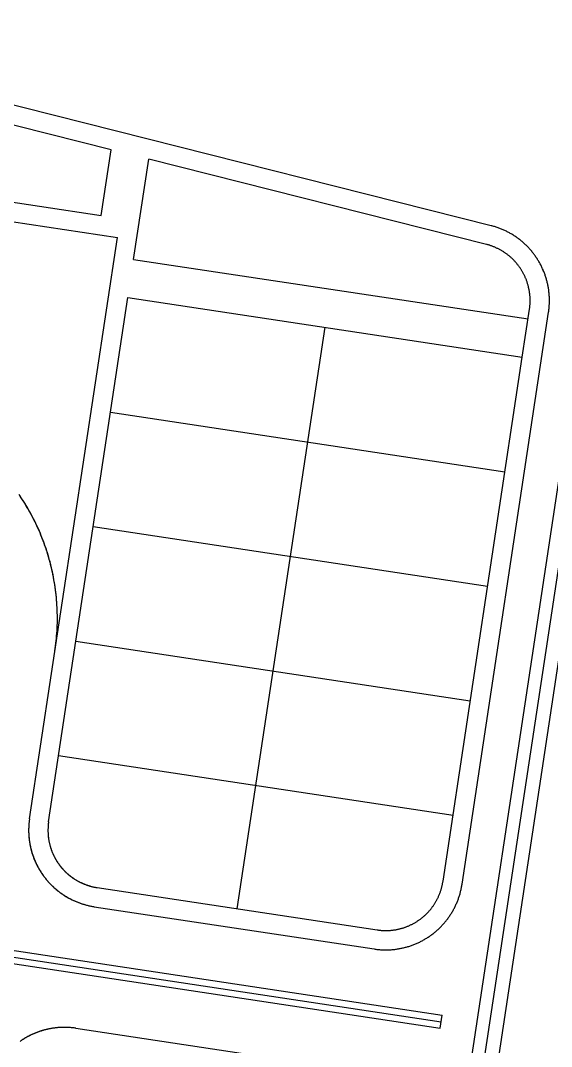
# Model space of a CAD drawing. Header units: metres. Extents: x 680594 to 684853, y 828874 to 830078.
# Drawn here: x 682629.1 to 682711.6, y 829602.9 to 829762.4 of the extents above; entities that cross this region are included whole.
import ezdxf

# ---------------------------------------------------------------- set-up
doc = ezdxf.new("R2010")
doc.units = ezdxf.units.M
doc.layers.add('PLOT_LINES', color=7, linetype='Continuous')

msp = doc.modelspace()

# ---------------------------------------------------------------- linework, layer by layer
at = {"layer": 'PLOT_LINES'}
for points in [[(682702.26, 829730.51), (682575.89, 829762.4)], [(682702.26, 829730.51), (682575.89, 829762.4)], [(682643.19, 829742.32), (682575.29, 829759.45)], [(682643.19, 829742.32), (682575.29, 829759.45)], [(682526.58, 829749.51), (682641.65, 829732.11)], [(682526.58, 829749.51), (682641.65, 829732.11)], [(682641.65, 829732.11), (682643.19, 829742.32)], [(682641.65, 829732.11), (682643.19, 829742.32)], [(682690.37, 829529.22), (682722.52, 829741.9)], [(682690.37, 829529.22), (682722.52, 829741.9)], [(682646.69, 829725.28), (682649.04, 829740.84)], [(682646.69, 829725.28), (682649.04, 829740.84)], [(682701.52, 829727.6), (682649.04, 829740.84)], [(682701.52, 829727.6), (682649.04, 829740.84)], [(682627.73, 829731.18), (682644.17, 829728.7)], [(682627.73, 829731.18), (682644.17, 829728.7)], [(682711.18, 829717.08), (682711.21, 829717.22), (682711.22, 829717.36), (682711.24, 829717.5), (682711.26, 829717.64), (682711.27, 829717.78), (682711.28, 829717.92), (682711.29, 829718.06), (682711.3, 829718.2), (682711.31, 829718.34), (682711.31, 829718.48), (682711.32, 829718.62), (682711.32, 829718.76), (682711.32, 829718.9), (682711.32, 829719.04), (682711.32, 829719.18), (682711.31, 829719.32), (682711.31, 829719.46), (682711.3, 829719.6), (682711.29, 829719.74), (682711.28, 829719.88), (682711.27, 829720.02), (682711.25, 829720.16), (682711.24, 829720.3), (682711.22, 829720.44), (682711.2, 829720.58), (682711.18, 829720.72), (682711.16, 829720.85), (682711.13, 829720.99), (682711.11, 829721.13), (682711.08, 829721.27), (682711.05, 829721.41), (682711.02, 829721.54), (682710.99, 829721.68), (682710.95, 829721.82), (682710.92, 829721.95), (682710.88, 829722.09), (682710.84, 829722.22), (682710.8, 829722.36), (682710.76, 829722.49), (682710.72, 829722.62), (682710.67, 829722.76), (682710.63, 829722.89), (682710.58, 829723.02), (682710.53, 829723.15), (682710.48, 829723.28), (682710.43, 829723.41), (682710.37, 829723.54), (682710.32, 829723.67), (682710.26, 829723.8), (682710.2, 829723.93), (682710.14, 829724.06), (682710.08, 829724.18), (682710.02, 829724.31), (682709.96, 829724.43), (682709.89, 829724.56), (682709.82, 829724.68), (682709.75, 829724.8), (682709.68, 829724.92), (682709.61, 829725.04), (682709.54, 829725.16), (682709.47, 829725.28), (682709.39, 829725.4), (682709.31, 829725.52), (682709.23, 829725.64), (682709.15, 829725.75), (682709.07, 829725.87), (682708.99, 829725.98), (682708.91, 829726.09), (682708.82, 829726.2), (682708.74, 829726.31), (682708.65, 829726.42), (682708.56, 829726.53), (682708.47, 829726.64), (682708.38, 829726.75), (682708.28, 829726.85), (682708.19, 829726.96), (682708.1, 829727.06), (682708, 829727.16), (682707.9, 829727.26), (682707.8, 829727.36), (682707.7, 829727.46), (682707.6, 829727.56), (682707.5, 829727.65), (682707.4, 829727.75), (682707.29, 829727.84), (682707.19, 829727.94), (682707.08, 829728.03), (682706.97, 829728.12), (682706.86, 829728.21), (682706.75, 829728.29), (682706.64, 829728.38), (682706.53, 829728.47), (682706.42, 829728.55), (682706.31, 829728.63), (682706.19, 829728.71), (682706.08, 829728.79), (682705.96, 829728.87), (682705.84, 829728.95), (682705.72, 829729.02), (682705.61, 829729.1), (682705.49, 829729.17), (682705.36, 829729.24), (682705.24, 829729.31), (682705.12, 829729.38), (682705, 829729.45), (682704.87, 829729.51), (682704.75, 829729.58), (682704.62, 829729.64), (682704.5, 829729.7), (682704.37, 829729.76), (682704.24, 829729.82), (682704.11, 829729.88), (682703.98, 829729.93), (682703.85, 829729.99), (682703.72, 829730.04), (682703.59, 829730.09), (682703.46, 829730.14), (682703.33, 829730.18), (682703.2, 829730.23), (682703.06, 829730.28), (682702.93, 829730.32), (682702.8, 829730.36), (682702.66, 829730.4), (682702.53, 829730.44), (682702.39, 829730.48), (682702.26, 829730.51)], [(682711.18, 829717.08), (682711.21, 829717.22), (682711.22, 829717.36), (682711.24, 829717.5), (682711.26, 829717.64), (682711.27, 829717.78), (682711.28, 829717.92), (682711.29, 829718.06), (682711.3, 829718.2), (682711.31, 829718.34), (682711.31, 829718.48), (682711.32, 829718.62), (682711.32, 829718.76), (682711.32, 829718.9), (682711.32, 829719.04), (682711.32, 829719.18), (682711.31, 829719.32), (682711.31, 829719.46), (682711.3, 829719.6), (682711.29, 829719.74), (682711.28, 829719.88), (682711.27, 829720.02), (682711.25, 829720.16), (682711.24, 829720.3), (682711.22, 829720.44), (682711.2, 829720.58), (682711.18, 829720.72), (682711.16, 829720.85), (682711.13, 829720.99), (682711.11, 829721.13), (682711.08, 829721.27), (682711.05, 829721.41), (682711.02, 829721.54), (682710.99, 829721.68), (682710.95, 829721.82), (682710.92, 829721.95), (682710.88, 829722.09), (682710.84, 829722.22), (682710.8, 829722.36), (682710.76, 829722.49), (682710.72, 829722.62), (682710.67, 829722.76), (682710.63, 829722.89), (682710.58, 829723.02), (682710.53, 829723.15), (682710.48, 829723.28), (682710.43, 829723.41), (682710.37, 829723.54), (682710.32, 829723.67), (682710.26, 829723.8), (682710.2, 829723.93), (682710.14, 829724.06), (682710.08, 829724.18), (682710.02, 829724.31), (682709.96, 829724.43), (682709.89, 829724.56), (682709.82, 829724.68), (682709.75, 829724.8), (682709.68, 829724.92), (682709.61, 829725.04), (682709.54, 829725.16), (682709.47, 829725.28), (682709.39, 829725.4), (682709.31, 829725.52), (682709.23, 829725.64), (682709.15, 829725.75), (682709.07, 829725.87), (682708.99, 829725.98), (682708.91, 829726.09), (682708.82, 829726.2), (682708.74, 829726.31), (682708.65, 829726.42), (682708.56, 829726.53), (682708.47, 829726.64), (682708.38, 829726.75), (682708.28, 829726.85), (682708.19, 829726.96), (682708.1, 829727.06), (682708, 829727.16), (682707.9, 829727.26), (682707.8, 829727.36), (682707.7, 829727.46), (682707.6, 829727.56), (682707.5, 829727.65), (682707.4, 829727.75), (682707.29, 829727.84), (682707.19, 829727.94), (682707.08, 829728.03), (682706.97, 829728.12), (682706.86, 829728.21), (682706.75, 829728.29), (682706.64, 829728.38), (682706.53, 829728.47), (682706.42, 829728.55), (682706.31, 829728.63), (682706.19, 829728.71), (682706.08, 829728.79), (682705.96, 829728.87), (682705.84, 829728.95), (682705.72, 829729.02), (682705.61, 829729.1), (682705.49, 829729.17), (682705.36, 829729.24), (682705.24, 829729.31), (682705.12, 829729.38), (682705, 829729.45), (682704.87, 829729.51), (682704.75, 829729.58), (682704.62, 829729.64), (682704.5, 829729.7), (682704.37, 829729.76), (682704.24, 829729.82), (682704.11, 829729.88), (682703.98, 829729.93), (682703.85, 829729.99), (682703.72, 829730.04), (682703.59, 829730.09), (682703.46, 829730.14), (682703.33, 829730.18), (682703.2, 829730.23), (682703.06, 829730.28), (682702.93, 829730.32), (682702.8, 829730.36), (682702.66, 829730.4), (682702.53, 829730.44), (682702.39, 829730.48), (682702.26, 829730.51)], [(682630.51, 829638.33), (682644.17, 829728.7)], [(682630.51, 829638.33), (682644.17, 829728.7)], [(682708.22, 829717.53), (682708.23, 829717.63), (682708.25, 829717.74), (682708.26, 829717.84), (682708.27, 829717.95), (682708.28, 829718.05), (682708.29, 829718.16), (682708.3, 829718.26), (682708.31, 829718.37), (682708.31, 829718.47), (682708.31, 829718.58), (682708.32, 829718.68), (682708.32, 829718.79), (682708.32, 829718.89), (682708.32, 829719), (682708.32, 829719.1), (682708.31, 829719.21), (682708.31, 829719.31), (682708.3, 829719.42), (682708.3, 829719.52), (682708.29, 829719.63), (682708.28, 829719.73), (682708.27, 829719.84), (682708.26, 829719.94), (682708.24, 829720.05), (682708.23, 829720.15), (682708.21, 829720.26), (682708.2, 829720.36), (682708.18, 829720.46), (682708.16, 829720.57), (682708.14, 829720.67), (682708.12, 829720.77), (682708.09, 829720.88), (682708.07, 829720.98), (682708.05, 829721.08), (682708.02, 829721.18), (682707.99, 829721.28), (682707.96, 829721.39), (682707.93, 829721.49), (682707.9, 829721.59), (682707.87, 829721.69), (682707.84, 829721.79), (682707.8, 829721.89), (682707.77, 829721.99), (682707.73, 829722.08), (682707.69, 829722.18), (682707.65, 829722.28), (682707.61, 829722.38), (682707.57, 829722.47), (682707.53, 829722.57), (682707.48, 829722.67), (682707.44, 829722.76), (682707.39, 829722.86), (682707.34, 829722.95), (682707.3, 829723.04), (682707.25, 829723.14), (682707.2, 829723.23), (682707.15, 829723.32), (682707.09, 829723.41), (682707.04, 829723.5), (682706.98, 829723.59), (682706.93, 829723.68), (682706.87, 829723.77), (682706.81, 829723.86), (682706.76, 829723.95), (682706.7, 829724.03), (682706.63, 829724.12), (682706.57, 829724.2), (682706.51, 829724.29), (682706.45, 829724.37), (682706.38, 829724.45), (682706.32, 829724.54), (682706.25, 829724.62), (682706.18, 829724.7), (682706.11, 829724.78), (682706.04, 829724.86), (682705.97, 829724.94), (682705.9, 829725.01), (682705.83, 829725.09), (682705.76, 829725.17), (682705.68, 829725.24), (682705.61, 829725.31), (682705.53, 829725.39), (682705.46, 829725.46), (682705.38, 829725.53), (682705.3, 829725.6), (682705.22, 829725.67), (682705.14, 829725.74), (682705.06, 829725.81), (682704.98, 829725.87), (682704.9, 829725.94), (682704.81, 829726), (682704.73, 829726.07), (682704.64, 829726.13), (682704.56, 829726.19), (682704.47, 829726.25), (682704.39, 829726.31), (682704.3, 829726.37), (682704.21, 829726.43), (682704.12, 829726.49), (682704.03, 829726.54), (682703.94, 829726.6), (682703.85, 829726.65), (682703.76, 829726.7), (682703.67, 829726.75), (682703.58, 829726.8), (682703.48, 829726.85), (682703.39, 829726.9), (682703.3, 829726.95), (682703.2, 829726.99), (682703.11, 829727.04), (682703.01, 829727.08), (682702.91, 829727.13), (682702.82, 829727.17), (682702.72, 829727.21), (682702.62, 829727.25), (682702.53, 829727.28), (682702.43, 829727.32), (682702.33, 829727.36), (682702.23, 829727.39), (682702.13, 829727.43), (682702.03, 829727.46), (682701.93, 829727.49), (682701.83, 829727.52), (682701.73, 829727.55), (682701.62, 829727.57), (682701.52, 829727.6)], [(682708.22, 829717.53), (682708.23, 829717.63), (682708.25, 829717.74), (682708.26, 829717.84), (682708.27, 829717.95), (682708.28, 829718.05), (682708.29, 829718.16), (682708.3, 829718.26), (682708.31, 829718.37), (682708.31, 829718.47), (682708.31, 829718.58), (682708.32, 829718.68), (682708.32, 829718.79), (682708.32, 829718.89), (682708.32, 829719), (682708.32, 829719.1), (682708.31, 829719.21), (682708.31, 829719.31), (682708.3, 829719.42), (682708.3, 829719.52), (682708.29, 829719.63), (682708.28, 829719.73), (682708.27, 829719.84), (682708.26, 829719.94), (682708.24, 829720.05), (682708.23, 829720.15), (682708.21, 829720.26), (682708.2, 829720.36), (682708.18, 829720.46), (682708.16, 829720.57), (682708.14, 829720.67), (682708.12, 829720.77), (682708.09, 829720.88), (682708.07, 829720.98), (682708.05, 829721.08), (682708.02, 829721.18), (682707.99, 829721.28), (682707.96, 829721.39), (682707.93, 829721.49), (682707.9, 829721.59), (682707.87, 829721.69), (682707.84, 829721.79), (682707.8, 829721.89), (682707.77, 829721.99), (682707.73, 829722.08), (682707.69, 829722.18), (682707.65, 829722.28), (682707.61, 829722.38), (682707.57, 829722.47), (682707.53, 829722.57), (682707.48, 829722.67), (682707.44, 829722.76), (682707.39, 829722.86), (682707.34, 829722.95), (682707.3, 829723.04), (682707.25, 829723.14), (682707.2, 829723.23), (682707.15, 829723.32), (682707.09, 829723.41), (682707.04, 829723.5), (682706.98, 829723.59), (682706.93, 829723.68), (682706.87, 829723.77), (682706.81, 829723.86), (682706.76, 829723.95), (682706.7, 829724.03), (682706.63, 829724.12), (682706.57, 829724.2), (682706.51, 829724.29), (682706.45, 829724.37), (682706.38, 829724.45), (682706.32, 829724.54), (682706.25, 829724.62), (682706.18, 829724.7), (682706.11, 829724.78), (682706.04, 829724.86), (682705.97, 829724.94), (682705.9, 829725.01), (682705.83, 829725.09), (682705.76, 829725.17), (682705.68, 829725.24), (682705.61, 829725.31), (682705.53, 829725.39), (682705.46, 829725.46), (682705.38, 829725.53), (682705.3, 829725.6), (682705.22, 829725.67), (682705.14, 829725.74), (682705.06, 829725.81), (682704.98, 829725.87), (682704.9, 829725.94), (682704.81, 829726), (682704.73, 829726.07), (682704.64, 829726.13), (682704.56, 829726.19), (682704.47, 829726.25), (682704.39, 829726.31), (682704.3, 829726.37), (682704.21, 829726.43), (682704.12, 829726.49), (682704.03, 829726.54), (682703.94, 829726.6), (682703.85, 829726.65), (682703.76, 829726.7), (682703.67, 829726.75), (682703.58, 829726.8), (682703.48, 829726.85), (682703.39, 829726.9), (682703.3, 829726.95), (682703.2, 829726.99), (682703.11, 829727.04), (682703.01, 829727.08), (682702.91, 829727.13), (682702.82, 829727.17), (682702.72, 829727.21), (682702.62, 829727.25), (682702.53, 829727.28), (682702.43, 829727.32), (682702.33, 829727.36), (682702.23, 829727.39), (682702.13, 829727.43), (682702.03, 829727.46), (682701.93, 829727.49), (682701.83, 829727.52), (682701.73, 829727.55), (682701.62, 829727.57), (682701.52, 829727.6)], [(682646.69, 829725.28), (682707.99, 829716.01)], [(682646.69, 829725.28), (682707.99, 829716.01)], [(682689.71, 829538.26), (682718.17, 829726.49)], [(682689.71, 829538.26), (682718.17, 829726.49)], [(682692.57, 829529.27), (682722.23, 829725.47)], [(682692.57, 829529.27), (682722.23, 829725.47)], [(682633.47, 829637.88), (682645.79, 829719.35)], [(682633.47, 829637.88), (682645.79, 829719.35)], [(682645.79, 829719.35), (682707.09, 829710.08)], [(682645.79, 829719.35), (682707.09, 829710.08)], [(682697.74, 829628.17), (682711.18, 829717.08)], [(682697.74, 829628.17), (682711.18, 829717.08)], [(682707.09, 829710.08), (682708.22, 829717.53)], [(682707.09, 829710.08), (682708.22, 829717.53)], [(682662.78, 829624.35), (682676.44, 829714.72)], [(682662.78, 829624.35), (682676.44, 829714.72)], [(682662.78, 829624.35), (682676.44, 829714.72)], [(682662.78, 829624.35), (682676.44, 829714.72)], [(682662.78, 829624.35), (682676.44, 829714.72)], [(682662.78, 829624.35), (682676.44, 829714.72)], [(682662.78, 829624.35), (682676.44, 829714.72)], [(682662.78, 829624.35), (682676.44, 829714.72)], [(682694.78, 829628.62), (682707.09, 829710.08)], [(682694.78, 829628.62), (682707.09, 829710.08)], [(682643.1, 829701.55), (682704.4, 829692.28)], [(682643.1, 829701.55), (682704.4, 829692.28)], [(682634.45, 829664.43), (682634.51, 829664.82), (682634.56, 829665.22), (682634.61, 829665.61), (682634.65, 829666.01), (682634.69, 829666.41), (682634.73, 829666.8), (682634.75, 829667.2), (682634.78, 829667.6), (682634.8, 829668), (682634.82, 829668.39), (682634.83, 829668.79), (682634.83, 829669.19), (682634.83, 829669.59), (682634.83, 829669.99), (682634.82, 829670.39), (682634.81, 829670.79), (682634.79, 829671.18), (682634.77, 829671.58), (682634.74, 829671.98), (682634.71, 829672.38), (682634.68, 829672.77), (682634.64, 829673.17), (682634.59, 829673.57), (682634.54, 829673.96), (682634.49, 829674.36), (682634.43, 829674.75), (682634.36, 829675.14), (682634.3, 829675.54), (682634.22, 829675.93), (682634.14, 829676.32), (682634.06, 829676.71), (682633.98, 829677.1), (682633.88, 829677.49), (682633.79, 829677.87), (682633.69, 829678.26), (682633.58, 829678.64), (682633.47, 829679.03), (682633.36, 829679.41), (682633.24, 829679.79), (682633.12, 829680.17), (682632.99, 829680.55), (682632.86, 829680.92), (682632.73, 829681.3), (682632.58, 829681.67), (682632.44, 829682.04), (682632.29, 829682.41), (682632.14, 829682.78), (682631.98, 829683.14), (682631.82, 829683.51), (682631.65, 829683.87), (682631.48, 829684.23), (682631.31, 829684.59), (682631.13, 829684.95), (682630.94, 829685.3), (682630.76, 829685.65), (682630.57, 829686), (682630.37, 829686.35), (682630.17, 829686.69), (682629.97, 829687.04), (682629.76, 829687.38), (682629.55, 829687.71), (682629.33, 829688.05), (682629.11, 829688.38), (682628.89, 829688.71)], [(682634.45, 829664.43), (682634.51, 829664.82), (682634.56, 829665.21), (682634.61, 829665.6), (682634.65, 829666), (682634.69, 829666.39), (682634.72, 829666.79), (682634.75, 829667.18), (682634.78, 829667.57), (682634.8, 829667.97), (682634.81, 829668.36), (682634.83, 829668.76), (682634.83, 829669.16), (682634.83, 829669.55), (682634.83, 829669.95), (682634.82, 829670.34), (682634.81, 829670.74), (682634.79, 829671.13), (682634.77, 829671.53), (682634.75, 829671.92), (682634.72, 829672.32), (682634.68, 829672.71), (682634.64, 829673.11), (682634.6, 829673.5), (682634.55, 829673.89), (682634.5, 829674.28), (682634.44, 829674.67), (682634.38, 829675.06), (682634.31, 829675.45), (682634.24, 829675.84), (682634.16, 829676.23), (682634.08, 829676.62), (682634, 829677.01), (682633.91, 829677.39), (682633.81, 829677.78), (682633.72, 829678.16), (682633.61, 829678.54), (682633.5, 829678.92), (682633.39, 829679.3), (682633.28, 829679.68), (682633.16, 829680.06), (682633.03, 829680.43), (682632.9, 829680.81), (682632.77, 829681.18), (682632.63, 829681.55), (682632.49, 829681.92), (682632.34, 829682.29), (682632.19, 829682.65), (682632.04, 829683.01), (682631.88, 829683.38), (682631.71, 829683.74), (682631.55, 829684.1), (682631.37, 829684.45), (682631.2, 829684.81), (682631.02, 829685.16), (682630.83, 829685.51), (682630.65, 829685.86), (682630.45, 829686.2), (682630.26, 829686.55), (682630.06, 829686.89), (682629.85, 829687.23), (682629.65, 829687.56), (682629.43, 829687.9), (682629.22, 829688.23), (682629, 829688.56)], [(682640.41, 829683.75), (682701.71, 829674.49)], [(682640.41, 829683.75), (682701.71, 829674.49)], [(682292.85, 829668.54), (682694.66, 829607.79)], [(682292.85, 829668.54), (682694.66, 829607.79)], [(682292.55, 829666.56), (682694.36, 829605.81)], [(682292.55, 829666.56), (682694.36, 829605.81)], [(682292.7, 829667.55), (682694.51, 829606.8)], [(682292.7, 829667.55), (682694.51, 829606.8)], [(682637.72, 829665.96), (682699.02, 829656.69)], [(682637.72, 829665.96), (682699.02, 829656.69)], [(682635.03, 829648.16), (682696.33, 829638.89)], [(682635.03, 829648.16), (682696.33, 829638.89)], [(682630.51, 829638.33), (682630.49, 829638.19), (682630.47, 829638.06), (682630.45, 829637.92), (682630.44, 829637.78), (682630.42, 829637.64), (682630.41, 829637.5), (682630.4, 829637.36), (682630.39, 829637.22), (682630.38, 829637.08), (682630.38, 829636.94), (682630.37, 829636.8), (682630.37, 829636.66), (682630.37, 829636.52), (682630.37, 829636.38), (682630.37, 829636.24), (682630.38, 829636.11), (682630.38, 829635.97), (682630.39, 829635.83), (682630.4, 829635.69), (682630.41, 829635.55), (682630.42, 829635.41), (682630.44, 829635.27), (682630.45, 829635.13), (682630.47, 829634.99), (682630.49, 829634.85), (682630.51, 829634.72), (682630.53, 829634.58), (682630.56, 829634.44), (682630.58, 829634.3), (682630.61, 829634.17), (682630.64, 829634.03), (682630.67, 829633.89), (682630.7, 829633.76), (682630.73, 829633.62), (682630.77, 829633.49), (682630.8, 829633.35), (682630.84, 829633.22), (682630.88, 829633.08), (682630.92, 829632.95), (682630.96, 829632.82), (682631.01, 829632.68), (682631.05, 829632.55), (682631.1, 829632.42), (682631.15, 829632.29), (682631.2, 829632.16), (682631.25, 829632.03), (682631.3, 829631.9), (682631.36, 829631.77), (682631.41, 829631.64), (682631.47, 829631.52), (682631.53, 829631.39), (682631.59, 829631.26), (682631.65, 829631.14), (682631.72, 829631.02), (682631.78, 829630.89), (682631.85, 829630.77), (682631.92, 829630.65), (682631.99, 829630.53), (682632.06, 829630.41), (682632.13, 829630.29), (682632.2, 829630.17), (682632.28, 829630.05), (682632.35, 829629.93), (682632.43, 829629.82), (682632.51, 829629.7), (682632.59, 829629.59), (682632.67, 829629.47), (682632.75, 829629.36), (682632.84, 829629.25), (682632.92, 829629.14), (682633.01, 829629.03), (682633.1, 829628.92), (682633.19, 829628.81), (682633.28, 829628.71), (682633.37, 829628.6), (682633.46, 829628.5), (682633.56, 829628.39), (682633.65, 829628.29), (682633.75, 829628.19), (682633.85, 829628.09), (682633.95, 829627.99), (682634.05, 829627.9), (682634.15, 829627.8), (682634.25, 829627.7), (682634.35, 829627.61), (682634.46, 829627.52), (682634.56, 829627.43), (682634.67, 829627.34), (682634.78, 829627.25), (682634.88, 829627.16), (682634.99, 829627.07), (682635.11, 829626.99), (682635.22, 829626.9), (682635.33, 829626.82), (682635.44, 829626.74), (682635.56, 829626.66), (682635.67, 829626.58), (682635.79, 829626.5), (682635.91, 829626.43), (682636.02, 829626.35), (682636.14, 829626.28), (682636.26, 829626.21), (682636.38, 829626.14), (682636.5, 829626.07), (682636.63, 829626), (682636.75, 829625.94), (682636.87, 829625.87), (682637, 829625.81), (682637.12, 829625.75), (682637.25, 829625.69), (682637.38, 829625.63), (682637.5, 829625.57), (682637.63, 829625.51), (682637.76, 829625.46), (682637.89, 829625.41), (682638.02, 829625.36), (682638.15, 829625.31), (682638.28, 829625.26), (682638.41, 829625.21), (682638.54, 829625.16), (682638.68, 829625.12), (682638.81, 829625.08), (682638.94, 829625.04), (682639.08, 829625), (682639.21, 829624.96), (682639.35, 829624.93), (682639.48, 829624.89), (682639.62, 829624.86), (682639.75, 829624.83), (682639.89, 829624.8), (682640.03, 829624.77), (682640.16, 829624.74), (682640.3, 829624.72), (682640.44, 829624.69), (682640.58, 829624.67)], [(682630.51, 829638.33), (682630.49, 829638.19), (682630.47, 829638.05), (682630.45, 829637.91), (682630.43, 829637.77), (682630.42, 829637.63), (682630.41, 829637.49), (682630.4, 829637.35), (682630.39, 829637.21), (682630.38, 829637.07), (682630.38, 829636.93), (682630.37, 829636.79), (682630.37, 829636.65), (682630.37, 829636.51), (682630.37, 829636.37), (682630.37, 829636.23), (682630.38, 829636.09), (682630.39, 829635.95), (682630.39, 829635.81), (682630.4, 829635.67), (682630.41, 829635.53), (682630.43, 829635.39), (682630.44, 829635.25), (682630.46, 829635.11), (682630.47, 829634.97), (682630.49, 829634.83), (682630.51, 829634.69), (682630.54, 829634.55), (682630.56, 829634.41), (682630.59, 829634.27), (682630.61, 829634.14), (682630.64, 829634), (682630.67, 829633.86), (682630.71, 829633.72), (682630.74, 829633.59), (682630.78, 829633.45), (682630.81, 829633.32), (682630.85, 829633.18), (682630.89, 829633.04), (682630.93, 829632.91), (682630.98, 829632.78), (682631.02, 829632.64), (682631.07, 829632.51), (682631.12, 829632.38), (682631.16, 829632.25), (682631.22, 829632.12), (682631.27, 829631.99), (682631.32, 829631.86), (682631.38, 829631.73), (682631.44, 829631.6), (682631.49, 829631.47), (682631.55, 829631.34), (682631.62, 829631.22), (682631.68, 829631.09), (682631.74, 829630.97), (682631.81, 829630.84), (682631.88, 829630.72), (682631.95, 829630.6), (682632.02, 829630.47), (682632.09, 829630.35), (682632.16, 829630.23), (682632.24, 829630.11), (682632.31, 829629.99), (682632.39, 829629.88), (682632.47, 829629.76), (682632.55, 829629.65), (682632.63, 829629.53), (682632.71, 829629.42), (682632.8, 829629.3), (682632.88, 829629.19), (682632.97, 829629.08), (682633.06, 829628.97), (682633.15, 829628.86), (682633.24, 829628.76), (682633.33, 829628.65), (682633.42, 829628.54), (682633.52, 829628.44), (682633.61, 829628.34), (682633.71, 829628.23), (682633.81, 829628.13), (682633.91, 829628.03), (682634.01, 829627.93), (682634.11, 829627.84), (682634.21, 829627.74), (682634.31, 829627.65), (682634.42, 829627.55), (682634.52, 829627.46), (682634.63, 829627.37), (682634.74, 829627.28), (682634.85, 829627.19), (682634.96, 829627.1), (682635.07, 829627.02), (682635.18, 829626.93), (682635.29, 829626.85), (682635.41, 829626.76), (682635.52, 829626.68), (682635.64, 829626.6), (682635.76, 829626.53), (682635.87, 829626.45), (682635.99, 829626.37), (682636.11, 829626.3), (682636.23, 829626.23), (682636.35, 829626.16), (682636.48, 829626.09), (682636.6, 829626.02), (682636.72, 829625.95), (682636.85, 829625.88), (682636.97, 829625.82), (682637.1, 829625.76), (682637.23, 829625.7), (682637.35, 829625.64), (682637.48, 829625.58), (682637.61, 829625.52), (682637.74, 829625.47), (682637.87, 829625.41), (682638, 829625.36), (682638.13, 829625.31), (682638.26, 829625.26), (682638.4, 829625.22), (682638.53, 829625.17), (682638.66, 829625.13), (682638.8, 829625.08), (682638.93, 829625.04), (682639.07, 829625), (682639.2, 829624.96), (682639.34, 829624.93), (682639.47, 829624.89), (682639.61, 829624.86), (682639.75, 829624.83), (682639.89, 829624.8), (682640.02, 829624.77), (682640.16, 829624.74), (682640.3, 829624.72), (682640.44, 829624.7), (682640.58, 829624.67)], [(682633.47, 829637.88), (682633.46, 829637.78), (682633.44, 829637.68), (682633.43, 829637.57), (682633.42, 829637.47), (682633.41, 829637.36), (682633.4, 829637.26), (682633.39, 829637.16), (682633.39, 829637.05), (682633.38, 829636.95), (682633.38, 829636.84), (682633.37, 829636.74), (682633.37, 829636.63), (682633.37, 829636.53), (682633.37, 829636.42), (682633.37, 829636.32), (682633.38, 829636.21), (682633.38, 829636.11), (682633.39, 829636), (682633.39, 829635.9), (682633.4, 829635.8), (682633.41, 829635.69), (682633.42, 829635.59), (682633.43, 829635.48), (682633.45, 829635.38), (682633.46, 829635.28), (682633.48, 829635.17), (682633.49, 829635.07), (682633.51, 829634.96), (682633.53, 829634.86), (682633.55, 829634.76), (682633.57, 829634.66), (682633.59, 829634.55), (682633.62, 829634.45), (682633.64, 829634.35), (682633.67, 829634.25), (682633.69, 829634.15), (682633.72, 829634.05), (682633.75, 829633.95), (682633.78, 829633.85), (682633.81, 829633.75), (682633.85, 829633.65), (682633.88, 829633.55), (682633.92, 829633.45), (682633.95, 829633.35), (682633.99, 829633.25), (682634.03, 829633.16), (682634.07, 829633.06), (682634.11, 829632.96), (682634.15, 829632.87), (682634.2, 829632.77), (682634.24, 829632.68), (682634.29, 829632.58), (682634.33, 829632.49), (682634.38, 829632.4), (682634.43, 829632.3), (682634.48, 829632.21), (682634.53, 829632.12), (682634.58, 829632.03), (682634.64, 829631.94), (682634.69, 829631.85), (682634.74, 829631.76), (682634.8, 829631.67), (682634.86, 829631.58), (682634.92, 829631.5), (682634.97, 829631.41), (682635.04, 829631.32), (682635.1, 829631.24), (682635.16, 829631.16), (682635.22, 829631.07), (682635.29, 829630.99), (682635.35, 829630.91), (682635.42, 829630.83), (682635.48, 829630.74), (682635.55, 829630.67), (682635.62, 829630.59), (682635.69, 829630.51), (682635.76, 829630.43), (682635.83, 829630.35), (682635.9, 829630.28), (682635.98, 829630.2), (682636.05, 829630.13), (682636.13, 829630.06), (682636.2, 829629.98), (682636.28, 829629.91), (682636.36, 829629.84), (682636.44, 829629.77), (682636.51, 829629.7), (682636.59, 829629.64), (682636.67, 829629.57), (682636.76, 829629.5), (682636.84, 829629.44), (682636.92, 829629.38), (682637.01, 829629.31), (682637.09, 829629.25), (682637.17, 829629.19), (682637.26, 829629.13), (682637.35, 829629.07), (682637.43, 829629.01), (682637.52, 829628.96), (682637.61, 829628.9), (682637.7, 829628.85), (682637.79, 829628.79), (682637.88, 829628.74), (682637.97, 829628.69), (682638.06, 829628.64), (682638.16, 829628.59), (682638.25, 829628.54), (682638.34, 829628.49), (682638.44, 829628.44), (682638.53, 829628.4), (682638.62, 829628.36), (682638.72, 829628.31), (682638.82, 829628.27), (682638.91, 829628.23), (682639.01, 829628.19), (682639.11, 829628.15), (682639.2, 829628.11), (682639.3, 829628.08), (682639.4, 829628.04), (682639.5, 829628.01), (682639.6, 829627.98), (682639.7, 829627.94), (682639.8, 829627.91), (682639.9, 829627.88), (682640, 829627.86), (682640.1, 829627.83), (682640.2, 829627.8), (682640.31, 829627.78), (682640.41, 829627.75), (682640.51, 829627.73), (682640.61, 829627.71), (682640.72, 829627.69), (682640.82, 829627.67), (682640.92, 829627.66), (682641.03, 829627.64)], [(682633.47, 829637.88), (682633.46, 829637.78), (682633.44, 829637.67), (682633.43, 829637.57), (682633.42, 829637.47), (682633.41, 829637.36), (682633.4, 829637.26), (682633.39, 829637.15), (682633.39, 829637.04), (682633.38, 829636.94), (682633.38, 829636.83), (682633.37, 829636.73), (682633.37, 829636.62), (682633.37, 829636.52), (682633.37, 829636.41), (682633.37, 829636.31), (682633.38, 829636.2), (682633.38, 829636.1), (682633.39, 829635.99), (682633.39, 829635.88), (682633.4, 829635.78), (682633.41, 829635.67), (682633.42, 829635.57), (682633.44, 829635.46), (682633.45, 829635.36), (682633.46, 829635.26), (682633.48, 829635.15), (682633.5, 829635.05), (682633.51, 829634.94), (682633.53, 829634.84), (682633.55, 829634.74), (682633.58, 829634.63), (682633.6, 829634.53), (682633.62, 829634.43), (682633.65, 829634.32), (682633.67, 829634.22), (682633.7, 829634.12), (682633.73, 829634.02), (682633.76, 829633.92), (682633.79, 829633.82), (682633.82, 829633.72), (682633.86, 829633.62), (682633.89, 829633.52), (682633.93, 829633.42), (682633.97, 829633.32), (682634, 829633.22), (682634.04, 829633.12), (682634.08, 829633.03), (682634.13, 829632.93), (682634.17, 829632.83), (682634.21, 829632.74), (682634.26, 829632.64), (682634.3, 829632.55), (682634.35, 829632.45), (682634.4, 829632.36), (682634.45, 829632.27), (682634.5, 829632.17), (682634.55, 829632.08), (682634.61, 829631.99), (682634.66, 829631.9), (682634.71, 829631.81), (682634.77, 829631.72), (682634.83, 829631.63), (682634.88, 829631.54), (682634.94, 829631.46), (682635, 829631.37), (682635.07, 829631.28), (682635.13, 829631.2), (682635.19, 829631.11), (682635.25, 829631.03), (682635.32, 829630.95), (682635.39, 829630.86), (682635.45, 829630.78), (682635.52, 829630.7), (682635.59, 829630.62), (682635.66, 829630.54), (682635.73, 829630.46), (682635.8, 829630.39), (682635.87, 829630.31), (682635.95, 829630.23), (682636.02, 829630.16), (682636.1, 829630.09), (682636.17, 829630.01), (682636.25, 829629.94), (682636.33, 829629.87), (682636.41, 829629.8), (682636.49, 829629.73), (682636.57, 829629.66), (682636.65, 829629.59), (682636.73, 829629.53), (682636.81, 829629.46), (682636.89, 829629.4), (682636.98, 829629.33), (682637.06, 829629.27), (682637.15, 829629.21), (682637.24, 829629.15), (682637.32, 829629.09), (682637.41, 829629.03), (682637.5, 829628.97), (682637.59, 829628.91), (682637.68, 829628.86), (682637.77, 829628.8), (682637.86, 829628.75), (682637.95, 829628.7), (682638.04, 829628.65), (682638.14, 829628.6), (682638.23, 829628.55), (682638.32, 829628.5), (682638.42, 829628.45), (682638.51, 829628.41), (682638.61, 829628.36), (682638.7, 829628.32), (682638.8, 829628.28), (682638.9, 829628.24), (682639, 829628.2), (682639.09, 829628.16), (682639.19, 829628.12), (682639.29, 829628.08), (682639.39, 829628.05), (682639.49, 829628.01), (682639.59, 829627.98), (682639.69, 829627.95), (682639.79, 829627.92), (682639.89, 829627.89), (682639.99, 829627.86), (682640.1, 829627.83), (682640.2, 829627.8), (682640.3, 829627.78), (682640.4, 829627.76), (682640.51, 829627.73), (682640.61, 829627.71), (682640.71, 829627.69), (682640.82, 829627.67), (682640.92, 829627.66), (682641.03, 829627.64)], [(682684.08, 829618.1), (682684.22, 829618.08), (682684.36, 829618.06), (682684.5, 829618.04), (682684.64, 829618.02), (682684.78, 829618.01), (682684.91, 829618), (682685.05, 829617.99), (682685.19, 829617.98), (682685.33, 829617.97), (682685.47, 829617.97), (682685.61, 829617.96), (682685.75, 829617.96), (682685.89, 829617.96), (682686.03, 829617.96), (682686.17, 829617.96), (682686.31, 829617.97), (682686.45, 829617.97), (682686.59, 829617.98), (682686.73, 829617.99), (682686.87, 829618), (682687.01, 829618.01), (682687.15, 829618.03), (682687.28, 829618.04), (682687.42, 829618.06), (682687.56, 829618.08), (682687.7, 829618.1), (682687.84, 829618.12), (682687.97, 829618.15), (682688.11, 829618.17), (682688.25, 829618.2), (682688.39, 829618.23), (682688.52, 829618.26), (682688.66, 829618.29), (682688.79, 829618.32), (682688.93, 829618.36), (682689.06, 829618.39), (682689.2, 829618.43), (682689.33, 829618.47), (682689.47, 829618.51), (682689.6, 829618.55), (682689.73, 829618.6), (682689.86, 829618.64), (682689.99, 829618.69), (682690.13, 829618.74), (682690.26, 829618.79), (682690.39, 829618.84), (682690.51, 829618.89), (682690.64, 829618.95), (682690.77, 829619), (682690.9, 829619.06), (682691.02, 829619.12), (682691.15, 829619.18), (682691.28, 829619.24), (682691.4, 829619.31), (682691.52, 829619.37), (682691.65, 829619.44), (682691.77, 829619.51), (682691.89, 829619.58), (682692.01, 829619.65), (682692.13, 829619.72), (682692.25, 829619.79), (682692.37, 829619.87), (682692.48, 829619.94), (682692.6, 829620.02), (682692.71, 829620.1), (682692.83, 829620.18), (682692.94, 829620.26), (682693.05, 829620.34), (682693.17, 829620.43), (682693.28, 829620.51), (682693.39, 829620.6), (682693.49, 829620.69), (682693.6, 829620.78), (682693.71, 829620.87), (682693.81, 829620.96), (682693.92, 829621.05), (682694.02, 829621.15), (682694.12, 829621.24), (682694.22, 829621.34), (682694.32, 829621.44), (682694.42, 829621.54), (682694.52, 829621.64), (682694.61, 829621.74), (682694.71, 829621.84), (682694.8, 829621.94), (682694.9, 829622.05), (682694.99, 829622.15), (682695.08, 829622.26), (682695.17, 829622.37), (682695.26, 829622.47), (682695.34, 829622.58), (682695.43, 829622.69), (682695.51, 829622.81), (682695.59, 829622.92), (682695.67, 829623.03), (682695.75, 829623.15), (682695.83, 829623.26), (682695.91, 829623.38), (682695.99, 829623.5), (682696.06, 829623.61), (682696.13, 829623.73), (682696.21, 829623.85), (682696.28, 829623.97), (682696.35, 829624.09), (682696.41, 829624.22), (682696.48, 829624.34), (682696.54, 829624.46), (682696.61, 829624.59), (682696.67, 829624.71), (682696.73, 829624.84), (682696.79, 829624.97), (682696.84, 829625.09), (682696.9, 829625.22), (682696.96, 829625.35), (682697.01, 829625.48), (682697.06, 829625.61), (682697.11, 829625.74), (682697.16, 829625.87), (682697.2, 829626), (682697.25, 829626.13), (682697.29, 829626.27), (682697.34, 829626.4), (682697.38, 829626.53), (682697.42, 829626.67), (682697.45, 829626.8), (682697.49, 829626.94), (682697.52, 829627.07), (682697.56, 829627.21), (682697.59, 829627.34), (682697.62, 829627.48), (682697.65, 829627.62), (682697.67, 829627.75), (682697.7, 829627.89), (682697.72, 829628.03), (682697.74, 829628.17)], [(682684.08, 829618.1), (682684.22, 829618.08), (682684.36, 829618.06), (682684.5, 829618.04), (682684.64, 829618.02), (682684.78, 829618.01), (682684.91, 829618), (682685.05, 829617.99), (682685.19, 829617.98), (682685.33, 829617.97), (682685.47, 829617.97), (682685.61, 829617.96), (682685.75, 829617.96), (682685.89, 829617.96), (682686.03, 829617.96), (682686.17, 829617.96), (682686.31, 829617.97), (682686.45, 829617.97), (682686.59, 829617.98), (682686.73, 829617.99), (682686.87, 829618), (682687.01, 829618.01), (682687.15, 829618.03), (682687.28, 829618.04), (682687.42, 829618.06), (682687.56, 829618.08), (682687.7, 829618.1), (682687.84, 829618.12), (682687.97, 829618.15), (682688.11, 829618.17), (682688.25, 829618.2), (682688.39, 829618.23), (682688.52, 829618.26), (682688.66, 829618.29), (682688.79, 829618.32), (682688.93, 829618.36), (682689.06, 829618.39), (682689.2, 829618.43), (682689.33, 829618.47), (682689.47, 829618.51), (682689.6, 829618.55), (682689.73, 829618.6), (682689.86, 829618.64), (682689.99, 829618.69), (682690.13, 829618.74), (682690.26, 829618.79), (682690.39, 829618.84), (682690.51, 829618.89), (682690.64, 829618.95), (682690.77, 829619), (682690.9, 829619.06), (682691.02, 829619.12), (682691.15, 829619.18), (682691.28, 829619.24), (682691.4, 829619.31), (682691.52, 829619.37), (682691.65, 829619.44), (682691.77, 829619.51), (682691.89, 829619.58), (682692.01, 829619.65), (682692.13, 829619.72), (682692.25, 829619.79), (682692.37, 829619.87), (682692.48, 829619.94), (682692.6, 829620.02), (682692.71, 829620.1), (682692.83, 829620.18), (682692.94, 829620.26), (682693.05, 829620.34), (682693.17, 829620.43), (682693.28, 829620.51), (682693.39, 829620.6), (682693.49, 829620.69), (682693.6, 829620.78), (682693.71, 829620.87), (682693.81, 829620.96), (682693.92, 829621.05), (682694.02, 829621.15), (682694.12, 829621.24), (682694.22, 829621.34), (682694.32, 829621.44), (682694.42, 829621.54), (682694.52, 829621.64), (682694.61, 829621.74), (682694.71, 829621.84), (682694.8, 829621.94), (682694.9, 829622.05), (682694.99, 829622.15), (682695.08, 829622.26), (682695.17, 829622.37), (682695.26, 829622.47), (682695.34, 829622.58), (682695.43, 829622.69), (682695.51, 829622.81), (682695.59, 829622.92), (682695.67, 829623.03), (682695.75, 829623.15), (682695.83, 829623.26), (682695.91, 829623.38), (682695.99, 829623.5), (682696.06, 829623.61), (682696.13, 829623.73), (682696.21, 829623.85), (682696.28, 829623.97), (682696.35, 829624.09), (682696.41, 829624.22), (682696.48, 829624.34), (682696.54, 829624.46), (682696.61, 829624.59), (682696.67, 829624.71), (682696.73, 829624.84), (682696.79, 829624.97), (682696.84, 829625.09), (682696.9, 829625.22), (682696.96, 829625.35), (682697.01, 829625.48), (682697.06, 829625.61), (682697.11, 829625.74), (682697.16, 829625.87), (682697.2, 829626), (682697.25, 829626.13), (682697.29, 829626.27), (682697.34, 829626.4), (682697.38, 829626.53), (682697.42, 829626.67), (682697.45, 829626.8), (682697.49, 829626.94), (682697.52, 829627.07), (682697.56, 829627.21), (682697.59, 829627.34), (682697.62, 829627.48), (682697.65, 829627.62), (682697.67, 829627.75), (682697.7, 829627.89), (682697.72, 829628.03), (682697.74, 829628.17)], [(682684.53, 829621.06), (682684.63, 829621.05), (682684.74, 829621.03), (682684.84, 829621.02), (682684.95, 829621.01), (682685.05, 829621), (682685.16, 829620.99), (682685.26, 829620.98), (682685.36, 829620.98), (682685.47, 829620.97), (682685.57, 829620.97), (682685.68, 829620.96), (682685.78, 829620.96), (682685.89, 829620.96), (682685.99, 829620.96), (682686.1, 829620.96), (682686.2, 829620.97), (682686.31, 829620.97), (682686.41, 829620.98), (682686.52, 829620.98), (682686.62, 829620.99), (682686.72, 829621), (682686.83, 829621.01), (682686.93, 829621.02), (682687.04, 829621.04), (682687.14, 829621.05), (682687.24, 829621.06), (682687.35, 829621.08), (682687.45, 829621.1), (682687.55, 829621.12), (682687.66, 829621.14), (682687.76, 829621.16), (682687.86, 829621.18), (682687.96, 829621.21), (682688.06, 829621.23), (682688.17, 829621.26), (682688.27, 829621.28), (682688.37, 829621.31), (682688.47, 829621.34), (682688.57, 829621.37), (682688.67, 829621.4), (682688.77, 829621.44), (682688.87, 829621.47), (682688.96, 829621.51), (682689.06, 829621.54), (682689.16, 829621.58), (682689.26, 829621.62), (682689.35, 829621.66), (682689.45, 829621.7), (682689.55, 829621.74), (682689.64, 829621.79), (682689.74, 829621.83), (682689.83, 829621.88), (682689.93, 829621.92), (682690.02, 829621.97), (682690.11, 829622.02), (682690.2, 829622.07), (682690.3, 829622.12), (682690.39, 829622.17), (682690.48, 829622.22), (682690.57, 829622.28), (682690.66, 829622.33), (682690.74, 829622.39), (682690.83, 829622.45), (682690.92, 829622.51), (682691, 829622.56), (682691.09, 829622.62), (682691.18, 829622.69), (682691.26, 829622.75), (682691.34, 829622.81), (682691.43, 829622.88), (682691.51, 829622.94), (682691.59, 829623.01), (682691.67, 829623.07), (682691.75, 829623.14), (682691.83, 829623.21), (682691.91, 829623.28), (682691.98, 829623.35), (682692.06, 829623.42), (682692.14, 829623.49), (682692.21, 829623.57), (682692.29, 829623.64), (682692.36, 829623.72), (682692.43, 829623.79), (682692.5, 829623.87), (682692.57, 829623.95), (682692.64, 829624.02), (682692.71, 829624.1), (682692.78, 829624.18), (682692.84, 829624.26), (682692.91, 829624.35), (682692.98, 829624.43), (682693.04, 829624.51), (682693.1, 829624.59), (682693.16, 829624.68), (682693.23, 829624.76), (682693.28, 829624.85), (682693.34, 829624.94), (682693.4, 829625.02), (682693.46, 829625.11), (682693.51, 829625.2), (682693.57, 829625.29), (682693.62, 829625.38), (682693.68, 829625.47), (682693.73, 829625.56), (682693.78, 829625.65), (682693.83, 829625.74), (682693.88, 829625.84), (682693.92, 829625.93), (682693.97, 829626.02), (682694.02, 829626.12), (682694.06, 829626.21), (682694.1, 829626.31), (682694.14, 829626.41), (682694.19, 829626.5), (682694.23, 829626.6), (682694.26, 829626.7), (682694.3, 829626.79), (682694.34, 829626.89), (682694.37, 829626.99), (682694.41, 829627.09), (682694.44, 829627.19), (682694.47, 829627.29), (682694.5, 829627.39), (682694.53, 829627.49), (682694.56, 829627.59), (682694.59, 829627.69), (682694.61, 829627.79), (682694.64, 829627.9), (682694.66, 829628), (682694.68, 829628.1), (682694.7, 829628.2), (682694.72, 829628.31), (682694.74, 829628.41), (682694.76, 829628.51), (682694.78, 829628.62)], [(682684.53, 829621.06), (682684.63, 829621.05), (682684.74, 829621.03), (682684.84, 829621.02), (682684.95, 829621.01), (682685.05, 829621), (682685.16, 829620.99), (682685.26, 829620.98), (682685.36, 829620.98), (682685.47, 829620.97), (682685.57, 829620.97), (682685.68, 829620.96), (682685.78, 829620.96), (682685.89, 829620.96), (682685.99, 829620.96), (682686.1, 829620.96), (682686.2, 829620.97), (682686.31, 829620.97), (682686.41, 829620.98), (682686.52, 829620.98), (682686.62, 829620.99), (682686.72, 829621), (682686.83, 829621.01), (682686.93, 829621.02), (682687.04, 829621.04), (682687.14, 829621.05), (682687.24, 829621.06), (682687.35, 829621.08), (682687.45, 829621.1), (682687.55, 829621.12), (682687.66, 829621.14), (682687.76, 829621.16), (682687.86, 829621.18), (682687.96, 829621.21), (682688.06, 829621.23), (682688.17, 829621.26), (682688.27, 829621.28), (682688.37, 829621.31), (682688.47, 829621.34), (682688.57, 829621.37), (682688.67, 829621.4), (682688.77, 829621.44), (682688.87, 829621.47), (682688.96, 829621.51), (682689.06, 829621.54), (682689.16, 829621.58), (682689.26, 829621.62), (682689.35, 829621.66), (682689.45, 829621.7), (682689.55, 829621.74), (682689.64, 829621.79), (682689.74, 829621.83), (682689.83, 829621.88), (682689.93, 829621.92), (682690.02, 829621.97), (682690.11, 829622.02), (682690.2, 829622.07), (682690.3, 829622.12), (682690.39, 829622.17), (682690.48, 829622.22), (682690.57, 829622.28), (682690.66, 829622.33), (682690.74, 829622.39), (682690.83, 829622.45), (682690.92, 829622.51), (682691, 829622.56), (682691.09, 829622.62), (682691.18, 829622.69), (682691.26, 829622.75), (682691.34, 829622.81), (682691.43, 829622.88), (682691.51, 829622.94), (682691.59, 829623.01), (682691.67, 829623.07), (682691.75, 829623.14), (682691.83, 829623.21), (682691.91, 829623.28), (682691.98, 829623.35), (682692.06, 829623.42), (682692.14, 829623.49), (682692.21, 829623.57), (682692.29, 829623.64), (682692.36, 829623.72), (682692.43, 829623.79), (682692.5, 829623.87), (682692.57, 829623.95), (682692.64, 829624.02), (682692.71, 829624.1), (682692.78, 829624.18), (682692.84, 829624.26), (682692.91, 829624.35), (682692.98, 829624.43), (682693.04, 829624.51), (682693.1, 829624.59), (682693.16, 829624.68), (682693.23, 829624.76), (682693.28, 829624.85), (682693.34, 829624.94), (682693.4, 829625.02), (682693.46, 829625.11), (682693.51, 829625.2), (682693.57, 829625.29), (682693.62, 829625.38), (682693.68, 829625.47), (682693.73, 829625.56), (682693.78, 829625.65), (682693.83, 829625.74), (682693.88, 829625.84), (682693.92, 829625.93), (682693.97, 829626.02), (682694.02, 829626.12), (682694.06, 829626.21), (682694.1, 829626.31), (682694.14, 829626.41), (682694.19, 829626.5), (682694.23, 829626.6), (682694.26, 829626.7), (682694.3, 829626.79), (682694.34, 829626.89), (682694.37, 829626.99), (682694.41, 829627.09), (682694.44, 829627.19), (682694.47, 829627.29), (682694.5, 829627.39), (682694.53, 829627.49), (682694.56, 829627.59), (682694.59, 829627.69), (682694.61, 829627.79), (682694.64, 829627.9), (682694.66, 829628), (682694.68, 829628.1), (682694.7, 829628.2), (682694.72, 829628.31), (682694.74, 829628.41), (682694.76, 829628.51), (682694.78, 829628.62)], [(682641.03, 829627.64), (682684.53, 829621.06)], [(682641.03, 829627.64), (682684.53, 829621.06)], [(682640.58, 829624.67), (682684.08, 829618.1)], [(682640.58, 829624.67), (682684.08, 829618.1)], [(682694.36, 829605.81), (682694.66, 829607.79)], [(682694.36, 829605.81), (682694.66, 829607.79)], [(682637.72, 829605.78), (682637.58, 829605.8), (682637.44, 829605.82), (682637.3, 829605.84), (682637.16, 829605.85), (682637.02, 829605.86), (682636.88, 829605.88), (682636.74, 829605.89), (682636.6, 829605.9), (682636.46, 829605.9), (682636.32, 829605.91), (682636.18, 829605.91), (682636.04, 829605.91), (682635.9, 829605.91), (682635.76, 829605.91), (682635.62, 829605.91), (682635.48, 829605.91), (682635.34, 829605.9), (682635.2, 829605.89), (682635.06, 829605.88), (682634.92, 829605.87), (682634.78, 829605.86), (682634.64, 829605.85), (682634.5, 829605.83), (682634.36, 829605.81), (682634.22, 829605.79), (682634.08, 829605.77), (682633.94, 829605.75), (682633.8, 829605.72), (682633.66, 829605.7), (682633.52, 829605.67), (682633.39, 829605.64), (682633.25, 829605.61), (682633.11, 829605.58), (682632.98, 829605.55), (682632.84, 829605.51), (682632.7, 829605.47), (682632.57, 829605.44), (682632.43, 829605.4), (682632.3, 829605.35), (682632.17, 829605.31), (682632.03, 829605.27), (682631.9, 829605.22), (682631.77, 829605.17), (682631.64, 829605.12), (682631.5, 829605.07), (682631.37, 829605.02), (682631.24, 829604.96), (682631.11, 829604.91), (682630.99, 829604.85), (682630.86, 829604.79), (682630.73, 829604.73), (682630.6, 829604.67), (682630.48, 829604.61), (682630.35, 829604.54), (682630.23, 829604.48), (682630.11, 829604.41), (682629.98, 829604.34), (682629.86, 829604.27), (682629.74, 829604.2), (682629.62, 829604.12), (682629.5, 829604.05), (682629.38, 829603.97), (682629.27, 829603.9), (682629.15, 829603.82), (682629.03, 829603.74)], [(682637.72, 829605.78), (682637.58, 829605.8), (682637.44, 829605.82), (682637.31, 829605.84), (682637.17, 829605.85), (682637.03, 829605.86), (682636.89, 829605.88), (682636.75, 829605.89), (682636.61, 829605.9), (682636.47, 829605.9), (682636.33, 829605.91), (682636.19, 829605.91), (682636.05, 829605.91), (682635.91, 829605.91), (682635.77, 829605.91), (682635.63, 829605.91), (682635.49, 829605.91), (682635.35, 829605.9), (682635.21, 829605.89), (682635.08, 829605.88), (682634.94, 829605.87), (682634.8, 829605.86), (682634.66, 829605.85), (682634.52, 829605.83), (682634.38, 829605.81), (682634.24, 829605.8), (682634.1, 829605.78), (682633.97, 829605.75), (682633.83, 829605.73), (682633.69, 829605.7), (682633.55, 829605.68), (682633.42, 829605.65), (682633.28, 829605.62), (682633.15, 829605.59), (682633.01, 829605.55), (682632.87, 829605.52), (682632.74, 829605.48), (682632.61, 829605.45), (682632.47, 829605.41), (682632.34, 829605.37), (682632.2, 829605.32), (682632.07, 829605.28), (682631.94, 829605.23), (682631.81, 829605.19), (682631.68, 829605.14), (682631.55, 829605.09), (682631.42, 829605.04), (682631.29, 829604.98), (682631.16, 829604.93), (682631.03, 829604.87), (682630.91, 829604.81), (682630.78, 829604.75), (682630.65, 829604.69), (682630.53, 829604.63), (682630.4, 829604.57), (682630.28, 829604.5), (682630.16, 829604.44), (682630.04, 829604.37), (682629.91, 829604.3), (682629.79, 829604.23), (682629.67, 829604.16), (682629.56, 829604.08), (682629.44, 829604.01), (682629.32, 829603.93), (682629.2, 829603.86), (682629.09, 829603.78)], [(682637.72, 829605.78), (682681.23, 829599.2)], [(682637.72, 829605.78), (682681.23, 829599.2)]]:
    msp.add_lwpolyline(points, dxfattribs=at)

doc.saveas('drawing.dxf')
